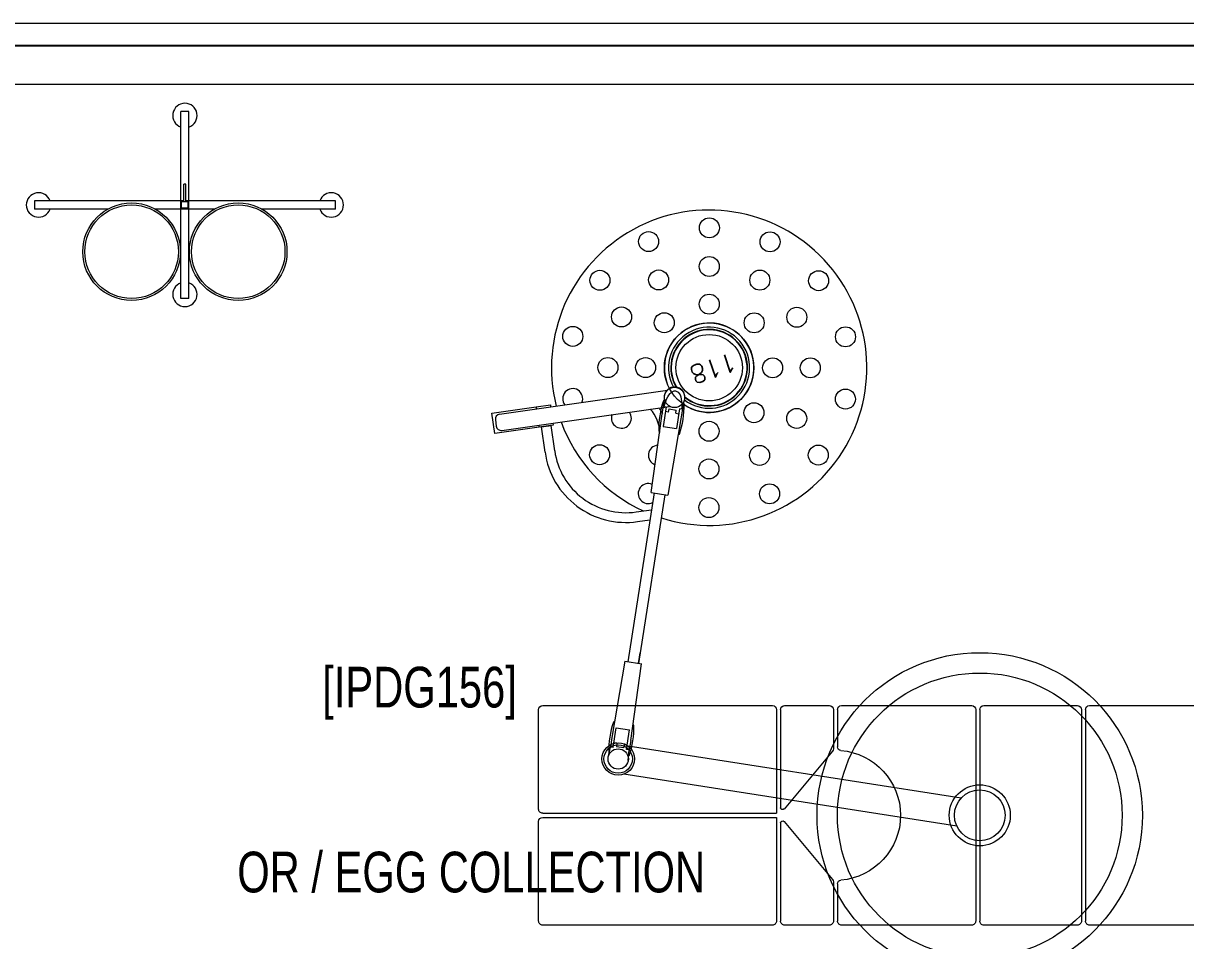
# Model space of a CAD drawing. Header units: metres. Extents: x -18745 to 220762, y -1579758 to -1356048.
# Drawn here: x 168915 to 171774, y -1413689 to -1411433 of the extents above; entities that cross this region are included whole.
import ezdxf

# ---------------------------------------------------------------- set-up
doc = ezdxf.new("R2010")
doc.units = ezdxf.units.M
doc.layers.get('0').update_dxf_attribs({"lineweight": 0})
for name, color, linetype, lineweight in [('A-100 - Copy$0$72_EGR_BASE_TEXT', 8, 'Continuous', 0), ('A-100 - Copy$0$Medical Equipment and Furniture', 8, 'Continuous', 0), ('A-100 - Copy$0$Walls', 8, 'Continuous', 0)]:
    doc.layers.add(name, color=color, linetype=linetype, lineweight=lineweight)
doc.layers.add('A-100 - Copy$0$axes', color=8, linetype='Continuous')
doc.styles.add('A-100 - Copy$0$list_ghTextstyle', font='romans.shx', dxfattribs={"height": 0.25})
doc.styles.add('A-100 - Copy$0$X3G_ENTITY_2587EA', font='swisscl.ttf', dxfattribs={"height": 200})

# ---------------------------------------------------------------- blocks, each defined once
blk = doc.blocks.new('A-100 - Copy$0$OR Table')
at = {"layer": 'A-100 - Copy$0$Medical Equipment and Furniture'}
for p, q in [((-782143.7, -309922.5), (-782388.7, -309922.5)), ((-781868.7, -309922.5), (-782113.7, -309922.5)), ((-782398.7, -309932.5), (-782398.7, -310497.5)), ((-782133.7, -309932.5), (-782133.7, -310507.5)), ((-782123.7, -309932.5), (-782123.7, -310507.5)), ((-781858.7, -310497.5), (-781858.7, -309932.5)), ((-782388.7, -310507.5), (-782133.7, -310507.5)), ((-782388.7, -310517.5), (-782147.5, -310517.5)), ((-782123.7, -310507.5), (-781868.7, -310507.5)), ((-782110, -310517.5), (-781868.7, -310517.5)), ((-782398.7, -310527.5), (-782398.7, -310637.5)), ((-782286.2, -310645.4), (-782144.2, -310526.3)), ((-782113.2, -310526.3), (-781971.2, -310645.4)), ((-781858.7, -310637.5), (-781858.7, -310527.5)), ((-782398.7, -310667.5), (-782398.7, -310987.5)), ((-782388.7, -310647.5), (-782292, -310647.5)), ((-782388.7, -310657.5), (-782297.1, -310657.5)), ((-781965.4, -310647.5), (-781868.7, -310647.5)), ((-781960.3, -310657.5), (-781868.7, -310657.5)), ((-781858.7, -310987.5), (-781858.7, -310667.5)), ((-782388.7, -310997.5), (-781868.7, -310997.5)), ((-782388.7, -311007.5), (-781868.7, -311007.5)), ((-782398.7, -311017.5), (-782398.7, -311247.5)), ((-781858.7, -311247.5), (-781858.7, -311017.5)), ((-782388.7, -311257.5), (-781868.7, -311257.5)), ((-782388.7, -311267.5), (-781868.7, -311267.5)), ((-782398.7, -311277.5), (-782398.7, -311647.5)), ((-781858.7, -311647.5), (-781858.7, -311277.5)), ((-782388.7, -311657.5), (-781868.7, -311657.5)), ((-782388.7, -311667.5), (-781868.7, -311667.5)), ((-782398.7, -311677.5), (-782398.7, -311912.5)), ((-781858.7, -311912.5), (-781858.7, -311677.5)), ((-782388.7, -311922.5), (-781868.7, -311922.5))]:
    blk.add_line(p, q, dxfattribs=at)
for centre, radius, start, end in [((-782388.7, -309932.5), 10, 90.001, 180.001), ((-782143.7, -309932.5), 10, 0.001, 90.001), ((-782113.7, -309932.5), 10, 90.001, 180.001), ((-781868.7, -309932.5), 10, 0.001, 90.001), ((-782388.7, -310497.5), 10, 180.001, 270.001), ((-782388.7, -310527.5), 10, 90.001, 180.001), ((-782147.5, -310522.5), 5, 309.9879, 90.001), ((-782110, -310522.5), 5, 90.001, 230.0141), ((-781868.7, -310497.5), 10, 270.001, 0.001), ((-781868.7, -310527.5), 10, 0.001, 90.001), ((-782388.7, -310637.5), 10, 180.001, 270.001), ((-781868.7, -310637.5), 10, 270.001, 0.001), ((-782388.7, -310667.5), 10, 90.001, 180.001), ((-782297.1, -310666.5), 9, 4.7528, 90.001), ((-782292, -310638.5), 9, 270.001, 309.9879), ((-782128.7, -310652.5), 160, 184.7528, 355.2492), ((-781965.4, -310638.5), 9, 230.0141, 270.001), ((-781960.3, -310666.5), 9, 90.001, 175.2492), ((-781868.7, -310667.5), 10, 0.001, 90.001), ((-782388.7, -310987.5), 10, 180.001, 270.001), ((-782388.7, -311017.5), 10, 90.001, 180.001), ((-781868.7, -310987.5), 10, 270.001, 0.001), ((-781868.7, -311017.5), 10, 0.001, 90.001), ((-782388.7, -311247.5), 10, 180.001, 270.001), ((-782388.7, -311277.5), 10, 90.001, 180.001), ((-781868.7, -311247.5), 10, 270.001, 0.001), ((-781868.7, -311277.5), 10, 0.001, 90.001), ((-782388.7, -311647.5), 10, 180.001, 270.001), ((-782388.7, -311677.5), 10, 90.001, 180.001), ((-781868.7, -311647.5), 10, 270.001, 0.001), ((-781868.7, -311677.5), 10, 0.001, 90.001), ((-782388.7, -311912.5), 10, 180.001, 270.001), ((-781868.7, -311912.5), 10, 270.001, 0.001)]:
    blk.add_arc(centre, radius, start, end, dxfattribs=at)
blk = doc.blocks.new('A-100 - Copy$0$Surgical Light Single')
at = {"layer": 'A-100 - Copy$0$Medical Equipment and Furniture'}
for p, q in [((-745633.7, -338256.5), (-744896.5, -338635.5)), ((-745665.7, -338318.8), (-744928.6, -338697.8)), ((-744917.6, -338664.1), (-744928.1, -338687.9)), ((-744923.8, -338675), (-744922.1, -338674.2)), ((-744873.1, -338686.9), (-744886.3, -338709.4)), ((-744939.1, -338709.2), (-745023.7, -338879.3)), ((-744921.9, -338691.1), (-744944.3, -338734.7)), ((-744939.1, -338709.2), (-744928.1, -338687.9)), ((-744928.1, -338687.9), (-744921.9, -338691.1)), ((-744920.7, -338705.2), (-744927.4, -338701.7)), ((-744920.7, -338705.2), (-744917, -338698.1)), ((-744901, -338706.3), (-744917, -338698.1)), ((-744892.5, -338706.2), (-744914.9, -338749.7)), ((-744904.7, -338713.4), (-744901, -338706.3)), ((-744904.7, -338713.4), (-744898, -338716.8)), ((-744897.3, -338730.7), (-744886.3, -338709.4)), ((-744892.5, -338706.2), (-744886.3, -338709.4)), ((-744878.3, -338698.4), (-744878.7, -338696.5)), ((-744986.4, -338898.5), (-744897.3, -338730.7)), ((-744958, -338741.6), (-744957.1, -338745.5)), ((-744914.9, -338749.7), (-744944.3, -338734.7)), ((-744912.6, -338765), (-744916.3, -338766.5)), ((-745124.2, -339214.6), (-745154.5, -339209.2)), ((-745304.9, -339420.7), (-745215.8, -339252.9)), ((-745178.4, -339272.1), (-745215.8, -339252.9)), ((-745128.4, -339238.3), (-745166, -339231.5)), ((-745178.4, -339272.1), (-745263.1, -339442.2)), ((-745309.6, -339445.2), (-745287.2, -339401.7)), ((-745289.6, -339386.4), (-745285.9, -339384.9)), ((-745257.9, -339416.7), (-745287.2, -339401.7)), ((-745323.2, -339456.3), (-745304.9, -339420.7)), ((-745280.3, -339460.3), (-745257.9, -339416.7)), ((-745244.1, -339409.8), (-745245.1, -339405.9)), ((-745323.2, -339456.3), (-745323.8, -339453)), ((-745320.3, -339461.2), (-745318.7, -339455.2)), ((-745318.7, -339455.2), (-745316.4, -339449.1)), ((-745316.4, -339449.1), (-745313.6, -339443.2)), ((-745313.6, -339443.2), (-745309.6, -339445.2)), ((-745297.5, -339438), (-745304.2, -339434.6)), ((-745297.5, -339438), (-745301.1, -339445.1)), ((-745285.1, -339453.3), (-745301.1, -339445.1)), ((-744878.1, -339532.8), (-745288.5, -339458.9)), ((-745281.5, -339446.2), (-745285.1, -339453.3)), ((-745281.5, -339446.2), (-745274.8, -339449.7)), ((-745263.1, -339442.2), (-745281.4, -339477.8)), ((-745265.7, -339449.4), (-745266, -339447.7)), ((-745265.4, -339451), (-745265.7, -339449.4)), ((-745265, -339452.6), (-745265.4, -339451)), ((-745264.7, -339454.2), (-745265, -339452.6)), ((-745264.3, -339455.8), (-745264.7, -339454.2)), ((-745263.9, -339457.4), (-745264.3, -339455.8)), ((-745263.4, -339459), (-745263.9, -339457.4)), ((-745263, -339460.5), (-745263.4, -339459)), ((-744985.6, -339443.8), (-744996.8, -339506.3)), ((-744962, -339448.1), (-744973.2, -339510.6)), ((-745321.8, -339472.4), (-745321.4, -339467)), ((-745321.5, -339477.4), (-745321.8, -339472.4)), ((-745320.6, -339481.7), (-745321.5, -339477.4)), ((-745321.4, -339467), (-745320.3, -339461.2)), ((-745319, -339485.4), (-745320.6, -339481.7)), ((-745316.9, -339488.2), (-745319, -339485.4)), ((-745295.4, -339486), (-745299.5, -339488.7)), ((-745291.2, -339482.5), (-745295.4, -339486)), ((-745287.1, -339478.3), (-745291.2, -339482.5)), ((-745283.1, -339473.5), (-745287.1, -339478.3)), ((-745279.5, -339468.1), (-745283.1, -339473.5)), ((-745281.4, -339477.8), (-745278.4, -339476.4)), ((-745276.3, -339462.4), (-745280.3, -339460.3)), ((-745276.3, -339462.4), (-745279.5, -339468.1)), ((-745262.5, -339462.1), (-745263, -339460.5)), ((-745262, -339463.7), (-745262.5, -339462.1)), ((-745314.2, -339490.2), (-745316.9, -339488.2)), ((-745311, -339491.2), (-745314.2, -339490.2)), ((-745307.5, -339491.3), (-745311, -339491.2)), ((-745303.6, -339490.4), (-745307.5, -339491.3)), ((-745299.5, -339488.7), (-745303.6, -339490.4)), ((-744885.2, -339572.2), (-745295.6, -339498.2)), ((-745003.1, -339510.3), (-745002.3, -339505.4)), ((-745002.3, -339505.4), (-744967.8, -339511.6)), ((-744973.2, -339510.6), (-744996.8, -339506.3)), ((-744968.7, -339516.5), (-744967.8, -339511.6)), ((-744967.8, -339511.6), (-744968.7, -339516.5)), ((-744967.8, -339511.6), (-744859.5, -339531.1)), ((-744859.5, -339531.1), (-744868.4, -339580.3)), ((-745011.1, -339554.6), (-745010.2, -339549.6)), ((-744976.7, -339560.8), (-745011.1, -339554.6)), ((-744976.7, -339560.8), (-744975.8, -339555.8)), ((-744975.8, -339555.8), (-744976.7, -339560.8)), ((-744868.4, -339580.3), (-744976.7, -339560.8)), ((-744871.3, -339562.5), (-744868.5, -339546.7))]:
    blk.add_line(p, q, dxfattribs=at)
for centre, radius in [((-745695.7, -338264), 400), ((-745695.7, -338264), 350), ((-745695.7, -338264), 75.1), ((-745695.7, -338264), 62.5), ((-745695.7, -338264), 62.5), ((-745695.7, -338264), 62.5), ((-745695.7, -338264), 62.5), ((-745695.7, -338264), 62.5), ((-744895.3, -338675.5), 40), ((-744895.3, -338675.5), 35), ((-744895.3, -338675.5), 25), ((-745454.1, -339177.3), 24.6), ((-745301.7, -339192.2), 24.6), ((-745597.8, -339230), 24.6), ((-745460.4, -339274.7), 24.6), ((-745331.8, -339282.4), 24.6), ((-745704.5, -339339.8), 24.6), ((-745575.7, -339332.3), 24.6), ((-745480.4, -339378.7), 24.6), ((-745361.1, -339370.3), 24.6), ((-745087.6, -339400.2), 24.6), ((-745646.7, -339439.8), 24.6), ((-745410.6, -339518.5), 110), ((-745558.8, -339469.1), 24.6), ((-745410.6, -339518.5), 81.7), ((-745306.9, -339475.9), 25), ((-745752.9, -339485), 24.6), ((-745654.4, -339568.4), 24.6), ((-745262.3, -339568), 24.6), ((-745550.4, -339588.4), 24.6), ((-745174.4, -339597.3), 24.6), ((-745733.5, -339636.9), 24.6), ((-745596.8, -339683.7), 24.6), ((-745460, -339666.8), 24.6), ((-745460, -339666.8), 24.6), ((-745340.7, -339658.3), 24.6), ((-745245.4, -339704.8), 24.6), ((-745116.6, -339697.3), 24.6), ((-745650.2, -339765.3), 24.6), ((-745489.3, -339754.7), 24.6), ((-745360.7, -339762.4), 24.6), ((-745223.3, -339807.1), 24.6), ((-745519.4, -339844.9), 24.6), ((-745367, -339859.8), 24.6)]:
    blk.add_circle(centre, radius, dxfattribs=at)
for centre, radius, start, end in [((-744762.4, -338800.1), 204.2, 142.2104, 163.3698), ((-745074, -338639.9), 204.2, 322.2104, 343.3698), ((-745410.6, -339518.5), 387.8, 54.0062, 355.7625), ((-745159.8, -339412.5), 201, 349.7901, 79.7901), ((-745170.9, -339271.8), 24.6, 227.9519, 97.6603), ((-745410.6, -339518.5), 387.8, 1.7476, 46.9503), ((-745159.8, -339412.5), 177, 349.7901, 79.7901), ((-745224.3, -339353.4), 24.6, 254.7598, 52.3281), ((-745128.2, -339511.5), 204.2, 142.2104, 163.3698), ((-745410.6, -339518.5), 110, 37.8566, 0.8371), ((-745410.6, -339518.5), 99.7, 34.1177, 10.5924), ((-745410.6, -339518.5), 94.3, 32.132, 12.5781), ((-745410.6, -339518.5), 93.3, 31.548, 13.1621), ((-745439.8, -339351.3), 204.2, 322.2104, 343.3698), ((-745167.1, -339432), 82, 160.5948, 205.6253), ((-745306.9, -339475.9), 25.5, 129.7388, 355.8414), ((-745166.7, -339468.7), 24.6, 320.7411, 198.8391), ((-745068.2, -339552), 24.6, 138.8625, 20.7177), ((-744880.3, -339544.6), 12, 349.7901, 79.7901), ((-744883.1, -339560.3), 12, 259.7901, 349.7901)]:
    blk.add_arc(centre, radius, start, end, dxfattribs=at)
blk = doc.blocks.new('A-100 - Copy$0$HF15561B-P')
for p, q in [((0.21, 0.37), (0.21, 0.0025)), ((0.23, 0.37), (0.21, 0.37)), ((0.23, 0.37), (0.23, 0.1892)), ((0.23, 0.073), (0.23, -0.073)), ((0.45, 0.01), (-0.01, 0.01)), ((-0.01, 0.01), (-0.01, -0.01)), ((0.212, 0.0025), (0.1688, 0.0025)), ((0.1688, 0.0025), (0.1688, -0.0025)), ((0.228, 0.008), (0.212, 0.008)), ((0.212, 0.008), (0.212, -0.008)), ((0.228, 0.008), (0.228, -0.008)), ((0.45, 0.01), (0.45, -0.01)), ((0.45, -0.01), (-0.01, -0.01)), ((0.212, -0.0025), (0.1688, -0.0025)), ((0.21, -0.0025), (0.21, -0.37)), ((0.228, -0.008), (0.212, -0.008)), ((0.23, -0.1892), (0.23, -0.37)), ((0.21, -0.37), (0.23, -0.37))]:
    blk.add_line(p, q)
for points in [[(0.228, 0.008), (0.228, 0.008), (0.228, 0.008), (0.228, 0.008), (0.228, 0.008), (0.228, 0.008), (0.228, 0.008), (0.228, 0.008), (0.228, 0.008), (0.228, 0.008), (0.228, 0.008), (0.228, 0.008), (0.228, 0.008), (0.228, 0.008), (0.228, 0.008), (0.228, 0.008), (0.228, 0.008), (0.228, 0.008), (0.228, 0.008), (0.228, 0.008), (0.228, 0.008), (0.228, 0.008), (0.228, 0.008), (0.228, 0.008), (0.228, 0.008), (0.228, 0.008), (0.228, 0.008), (0.228, 0.008), (0.228, 0.008), (0.228, 0.008), (0.228, 0.008), (0.228, 0.008), (0.228, 0.008), (0.228, 0.008), (0.228, 0.008), (0.228, 0.008), (0.228, 0.008), (0.228, 0.008), (0.228, 0.008), (0.228, 0.008), (0.228, 0.008), (0.228, 0.008), (0.228, 0.008), (0.228, 0.008), (0.228, 0.008), (0.228, 0.008), (0.228, 0.008), (0.228, 0.008), (0.228, 0.008), (0.228, 0.008), (0.228, 0.008), (0.228, 0.008), (0.228, 0.008), (0.228, 0.008), (0.228, 0.008), (0.228, 0.008), (0.228, 0.008), (0.228, 0.008), (0.228, 0.008), (0.228, 0.008), (0.228, 0.008), (0.228, 0.008), (0.228, 0.008), (0.228, 0.008), (0.228, 0.008), (0.228, 0.008), (0.228, 0.008), (0.228, 0.008), (0.228, 0.008), (0.228, 0.008), (0.228, 0.008), (0.228, 0.008), (0.228, 0.008), (0.228, 0.008), (0.228, 0.008), (0.228, 0.008), (0.228, 0.008), (0.228, 0.008), (0.228, 0.008), (0.228, 0.008), (0.228, 0.008), (0.228, 0.008), (0.228, 0.008), (0.228, 0.008), (0.228, 0.008), (0.228, 0.008), (0.228, 0.008), (0.228, 0.008), (0.228, 0.008), (0.228, 0.008), (0.228, 0.008), (0.228, 0.008), (0.228, 0.008), (0.228, 0.008), (0.228, 0.008), (0.228, 0.008), (0.228, 0.008), (0.228, 0.008), (0.228, 0.008), (0.228, 0.008), (0.228, 0.008), (0.228, 0.008), (0.228, 0.008), (0.228, 0.008), (0.228, 0.008), (0.228, 0.008), (0.228, 0.008), (0.228, 0.008), (0.228, 0.008), (0.228, 0.008), (0.228, 0.008), (0.228, 0.008), (0.228, 0.008), (0.228, 0.008), (0.228, 0.008), (0.228, 0.008), (0.228, 0.008), (0.228, 0.008), (0.228, 0.008), (0.228, 0.008), (0.228, 0.008), (0.228, 0.008), (0.228, 0.008), (0.228, 0.008), (0.228, 0.008), (0.228, 0.008), (0.228, 0.008), (0.228, 0.008), (0.228, 0.008), (0.228, 0.008), (0.228, 0.008), (0.228, 0.008), (0.228, 0.008), (0.228, 0.008), (0.228, 0.008), (0.228, 0.008), (0.228, 0.008), (0.228, 0.008), (0.228, 0.008), (0.228, 0.008), (0.228, 0.008), (0.228, 0.008), (0.228, 0.008), (0.228, 0.008), (0.228, 0.008), (0.228, 0.008), (0.228, 0.008), (0.228, 0.008), (0.228, 0.008), (0.228, 0.008), (0.228, 0.008), (0.228, 0.008), (0.228, 0.008), (0.228, 0.008), (0.228, 0.008), (0.228, 0.008), (0.228, 0.008), (0.228, 0.008), (0.228, 0.008), (0.228, 0.008), (0.228, 0.008), (0.228, 0.008), (0.228, 0.008), (0.228, 0.008), (0.228, 0.008), (0.228, 0.008), (0.228, 0.008), (0.228, 0.008), (0.228, 0.008), (0.228, 0.008), (0.228, 0.008), (0.228, 0.008), (0.228, 0.008), (0.228, 0.008), (0.228, 0.008), (0.228, 0.008), (0.228, 0.008), (0.228, 0.008), (0.228, 0.008), (0.228, 0.008), (0.228, 0.008), (0.228, 0.008), (0.228, 0.008), (0.228, 0.008), (0.228, 0.008), (0.228, 0.008), (0.228, 0.008), (0.228, 0.008), (0.228, 0.008), (0.228, 0.008), (0.228, 0.008), (0.228, 0.008), (0.228, 0.008), (0.228, 0.008), (0.228, 0.008), (0.228, 0.008), (0.228, 0.008), (0.228, 0.008), (0.228, 0.008), (0.228, 0.008), (0.228, 0.008), (0.228, 0.008), (0.228, 0.008), (0.228, 0.008), (0.228, 0.008), (0.228, 0.008), (0.228, 0.008), (0.228, 0.008), (0.228, 0.008), (0.228, 0.008), (0.228, 0.008), (0.228, 0.008), (0.228, 0.008), (0.228, 0.008), (0.228, 0.008), (0.228, 0.008), (0.228, 0.008), (0.228, 0.008), (0.228, 0.008)], [(0.228, 0.008), (0.228, 0.008), (0.228, 0.008), (0.228, 0.008), (0.228, 0.008), (0.228, 0.008), (0.228, 0.008), (0.228, 0.008), (0.228, 0.008), (0.228, 0.008), (0.228, 0.008), (0.228, 0.008), (0.228, 0.008), (0.228, 0.008), (0.228, 0.008), (0.228, 0.008), (0.228, 0.008), (0.228, 0.008), (0.228, 0.008), (0.228, 0.008), (0.228, 0.008), (0.228, 0.008), (0.228, 0.008), (0.228, 0.008), (0.228, 0.008), (0.228, 0.008), (0.228, 0.008), (0.228, 0.008), (0.228, 0.008), (0.228, 0.008), (0.228, 0.008), (0.228, 0.008), (0.228, 0.008), (0.228, 0.008), (0.228, 0.008), (0.228, 0.008), (0.228, 0.008), (0.228, 0.008), (0.228, 0.008), (0.228, 0.008), (0.228, 0.008), (0.228, 0.008), (0.228, 0.008), (0.228, 0.008), (0.228, 0.008), (0.228, 0.008), (0.228, 0.008), (0.228, 0.008), (0.228, 0.008), (0.228, 0.008), (0.228, 0.008), (0.228, 0.008), (0.228, 0.008), (0.228, 0.008), (0.228, 0.008), (0.228, 0.008), (0.228, 0.008), (0.228, 0.008), (0.228, 0.008), (0.228, 0.008), (0.228, 0.008), (0.228, 0.008), (0.228, 0.008), (0.228, 0.008), (0.228, 0.008), (0.228, 0.008), (0.228, 0.008), (0.228, 0.008), (0.228, 0.008), (0.228, 0.008), (0.228, 0.008), (0.228, 0.008), (0.228, 0.008), (0.228, 0.008), (0.228, 0.008), (0.228, 0.008), (0.228, 0.008), (0.228, 0.008), (0.228, 0.008), (0.228, 0.008), (0.228, 0.008), (0.228, 0.008), (0.228, 0.008), (0.228, 0.008), (0.228, 0.008), (0.228, 0.008), (0.228, 0.008), (0.228, 0.008), (0.228, 0.008), (0.228, 0.008), (0.228, 0.008), (0.228, 0.008), (0.228, 0.008), (0.228, 0.008), (0.228, 0.008), (0.228, 0.008), (0.228, 0.008), (0.228, 0.008), (0.228, 0.008), (0.228, 0.008), (0.228, 0.008), (0.228, 0.008), (0.228, 0.008), (0.228, 0.008), (0.228, 0.008), (0.228, 0.008), (0.228, 0.008), (0.228, 0.008), (0.228, 0.008), (0.228, 0.008), (0.228, 0.008), (0.228, 0.008), (0.228, 0.008), (0.228, 0.008), (0.228, 0.008), (0.228, 0.008), (0.228, 0.008), (0.228, 0.008), (0.228, 0.008), (0.228, 0.008), (0.228, 0.008), (0.228, 0.008), (0.228, 0.008), (0.228, 0.008), (0.228, 0.008), (0.228, 0.008), (0.228, 0.008), (0.228, 0.008), (0.228, 0.008), (0.228, 0.008), (0.228, 0.008), (0.228, 0.008), (0.228, 0.008), (0.228, 0.008), (0.228, 0.008), (0.228, 0.008), (0.228, 0.008), (0.228, 0.008), (0.228, 0.008), (0.228, 0.008), (0.228, 0.008), (0.228, 0.008), (0.228, 0.008), (0.228, 0.008), (0.228, 0.008), (0.228, 0.008), (0.228, 0.008), (0.228, 0.008), (0.228, 0.008), (0.228, 0.008), (0.228, 0.008), (0.228, 0.008), (0.228, 0.008), (0.228, 0.008), (0.228, 0.008), (0.228, 0.008), (0.228, 0.008), (0.228, 0.008), (0.228, 0.008), (0.228, 0.008), (0.228, 0.008), (0.228, 0.008), (0.228, 0.008), (0.228, 0.008), (0.228, 0.008), (0.228, 0.008), (0.228, 0.008), (0.228, 0.008), (0.228, 0.008), (0.228, 0.008), (0.228, 0.008), (0.228, 0.008), (0.228, 0.008), (0.228, 0.008), (0.228, 0.008), (0.228, 0.008), (0.228, 0.008), (0.228, 0.008), (0.228, 0.008), (0.228, 0.008), (0.228, 0.008), (0.228, 0.008), (0.228, 0.008), (0.228, 0.008), (0.228, 0.008), (0.228, 0.008), (0.228, 0.008), (0.228, 0.008), (0.228, 0.008), (0.228, 0.008), (0.228, 0.008), (0.228, 0.008), (0.228, 0.008), (0.228, 0.008), (0.228, 0.008), (0.228, 0.008), (0.228, 0.008), (0.228, 0.008), (0.228, 0.008), (0.228, 0.008), (0.228, 0.008), (0.228, 0.008), (0.228, 0.008), (0.228, 0.008), (0.228, 0.008), (0.228, 0.008), (0.228, 0.008), (0.228, 0.008), (0.228, 0.008), (0.228, 0.008), (0.228, 0.008), (0.228, 0.008), (0.228, 0.008), (0.228, 0.008)], [(0.228, 0.008), (0.228, 0.008), (0.228, 0.008), (0.228, 0.008), (0.228, 0.008), (0.228, 0.008), (0.228, 0.008), (0.228, 0.008), (0.228, 0.008), (0.228, 0.008), (0.228, 0.008), (0.228, 0.008), (0.228, 0.008), (0.228, 0.008), (0.228, 0.008), (0.228, 0.008), (0.228, 0.008), (0.228, 0.008), (0.228, 0.008), (0.228, 0.008), (0.228, 0.008), (0.228, 0.008), (0.228, 0.008), (0.228, 0.008), (0.228, 0.008), (0.228, 0.008), (0.228, 0.008), (0.228, 0.008), (0.228, 0.008), (0.228, 0.008), (0.228, 0.008), (0.228, 0.008), (0.228, 0.008), (0.228, 0.008), (0.228, 0.008), (0.228, 0.008), (0.228, 0.008), (0.228, 0.008), (0.228, 0.008), (0.228, 0.008), (0.228, 0.008), (0.228, 0.008), (0.228, 0.008), (0.228, 0.008), (0.228, 0.008), (0.228, 0.008), (0.228, 0.008), (0.228, 0.008), (0.228, 0.008), (0.228, 0.008), (0.228, 0.008), (0.228, 0.008), (0.228, 0.008), (0.228, 0.008), (0.228, 0.008), (0.228, 0.008), (0.228, 0.008), (0.228, 0.008), (0.228, 0.008), (0.228, 0.008), (0.228, 0.008), (0.228, 0.008), (0.228, 0.008), (0.228, 0.008), (0.228, 0.008), (0.228, 0.008), (0.228, 0.008), (0.228, 0.008), (0.228, 0.008), (0.228, 0.008), (0.228, 0.008), (0.228, 0.008), (0.228, 0.008), (0.228, 0.008), (0.228, 0.008), (0.228, 0.008), (0.228, 0.008), (0.228, 0.008), (0.228, 0.008), (0.228, 0.008), (0.228, 0.008), (0.228, 0.008), (0.228, 0.008), (0.228, 0.008), (0.228, 0.008), (0.228, 0.008), (0.228, 0.008), (0.228, 0.008), (0.228, 0.008), (0.228, 0.008), (0.228, 0.008), (0.228, 0.008), (0.228, 0.008), (0.228, 0.008), (0.228, 0.008), (0.228, 0.008), (0.228, 0.008), (0.228, 0.008), (0.228, 0.008), (0.228, 0.008), (0.228, 0.008), (0.228, 0.008), (0.228, 0.008), (0.228, 0.008), (0.228, 0.008), (0.228, 0.008), (0.228, 0.008), (0.228, 0.008), (0.228, 0.008), (0.228, 0.008), (0.228, 0.008), (0.228, 0.008), (0.228, 0.008), (0.228, 0.008), (0.228, 0.008), (0.228, 0.008), (0.228, 0.008), (0.228, 0.008), (0.228, 0.008), (0.228, 0.008), (0.228, 0.008), (0.228, 0.008), (0.228, 0.008), (0.228, 0.008), (0.228, 0.008), (0.228, 0.008), (0.228, 0.008), (0.228, 0.008), (0.228, 0.008), (0.228, 0.008), (0.228, 0.008), (0.228, 0.008), (0.228, 0.008), (0.228, 0.008), (0.228, 0.008), (0.228, 0.008), (0.228, 0.008), (0.228, 0.008), (0.228, 0.008), (0.228, 0.008), (0.228, 0.008), (0.228, 0.008), (0.228, 0.008), (0.228, 0.008), (0.228, 0.008), (0.228, 0.008), (0.228, 0.008), (0.228, 0.008), (0.228, 0.008), (0.228, 0.008), (0.228, 0.008), (0.228, 0.008), (0.228, 0.008), (0.228, 0.008), (0.228, 0.008), (0.228, 0.008), (0.228, 0.008), (0.228, 0.008), (0.228, 0.008), (0.228, 0.008), (0.228, 0.008), (0.228, 0.008), (0.228, 0.008), (0.228, 0.008), (0.228, 0.008), (0.228, 0.008), (0.228, 0.008), (0.228, 0.008), (0.228, 0.008), (0.228, 0.008), (0.228, 0.008), (0.228, 0.008), (0.228, 0.008), (0.228, 0.008), (0.228, 0.008), (0.228, 0.008), (0.228, 0.008), (0.228, 0.008), (0.228, 0.008), (0.228, 0.008), (0.228, 0.008), (0.228, 0.008), (0.228, 0.008), (0.228, 0.008), (0.228, 0.008), (0.228, 0.008), (0.228, 0.008), (0.228, 0.008), (0.228, 0.008), (0.228, 0.008), (0.228, 0.008), (0.228, 0.008), (0.228, 0.008), (0.228, 0.008), (0.228, 0.008), (0.228, 0.008), (0.228, 0.008), (0.228, 0.008), (0.228, 0.008), (0.228, 0.008), (0.228, 0.008), (0.228, 0.008), (0.228, 0.008), (0.228, 0.008), (0.228, 0.008), (0.228, 0.008), (0.228, 0.008), (0.228, 0.008), (0.228, 0.008), (0.228, 0.008), (0.228, 0.008), (0.228, 0.008), (0.228, 0.008), (0.228, 0.008), (0.228, 0.008), (0.228, 0.008), (0.228, 0.008), (0.228, 0.008), (0.228, 0.008), (0.228, 0.008), (0.228, 0.008), (0.228, 0.008), (0.228, 0.008), (0.228, 0.008), (0.228, 0.008), (0.228, 0.008), (0.228, 0.008), (0.228, 0.008), (0.228, 0.008), (0.228, 0.008), (0.228, 0.008), (0.228, 0.008), (0.228, 0.008), (0.228, 0.008), (0.228, 0.008), (0.228, 0.008), (0.228, 0.008), (0.228, 0.008), (0.228, 0.008), (0.228, 0.008), (0.228, 0.008), (0.228, 0.008), (0.228, 0.008), (0.228, 0.008), (0.228, 0.008), (0.228, 0.008), (0.228, 0.008), (0.228, 0.008), (0.228, 0.008), (0.228, 0.008), (0.228, 0.008), (0.228, 0.008), (0.228, 0.008), (0.228, 0.008), (0.228, 0.008), (0.228, 0.008), (0.228, 0.008), (0.228, 0.008), (0.228, 0.008), (0.228, 0.008), (0.228, 0.008), (0.228, 0.008), (0.228, 0.008), (0.228, 0.008), (0.228, 0.008), (0.228, 0.008), (0.228, 0.008), (0.228, 0.008), (0.228, 0.008), (0.228, 0.008), (0.228, 0.008), (0.228, 0.008), (0.228, 0.008), (0.228, 0.008), (0.228, 0.008), (0.228, 0.008), (0.228, 0.008)]]:
    blk.add_lwpolyline(points, close=True)
for points in [[(0.228, 0.008), (0.228, 0.008), (0.228, 0.008), (0.228, 0.008), (0.228, 0.008), (0.228, 0.008), (0.228, 0.008), (0.228, 0.008)], [(0.228, 0.008), (0.228, 0.008), (0.228, 0.008), (0.228, 0.008), (0.228, 0.008), (0.228, 0.008), (0.228, 0.008), (0.228, 0.008), (0.228, 0.008), (0.228, 0.008), (0.228, 0.008), (0.228, 0.008), (0.228, 0.008), (0.228, 0.008), (0.228, 0.008), (0.228, 0.008), (0.228, 0.008), (0.228, 0.008), (0.228, 0.008), (0.228, 0.008), (0.228, 0.008), (0.228, 0.008), (0.228, 0.008), (0.228, 0.008), (0.228, 0.008), (0.228, 0.008), (0.228, 0.008), (0.228, 0.008), (0.228, 0.008), (0.228, 0.008), (0.228, 0.008), (0.228, 0.008), (0.228, 0.008), (0.228, 0.008), (0.228, 0.008), (0.228, 0.008), (0.228, 0.008), (0.228, 0.008), (0.228, 0.008), (0.228, 0.008), (0.228, 0.008), (0.228, 0.008), (0.228, 0.008), (0.228, 0.008), (0.228, 0.008), (0.228, 0.008), (0.228, 0.008), (0.228, 0.008), (0.228, 0.008), (0.228, 0.008), (0.228, 0.008), (0.228, 0.008), (0.228, 0.008), (0.228, 0.008), (0.228, 0.008), (0.228, 0.008), (0.228, 0.008), (0.228, 0.008), (0.228, 0.008), (0.228, 0.008), (0.228, 0.008), (0.228, 0.008), (0.228, 0.008), (0.228, 0.008), (0.228, 0.008), (0.228, 0.008), (0.228, 0.008), (0.228, 0.008), (0.228, 0.008), (0.228, 0.008), (0.228, 0.008), (0.228, 0.008), (0.228, 0.008), (0.228, 0.008), (0.228, 0.008), (0.228, 0.008), (0.228, 0.008), (0.228, 0.008), (0.228, 0.008), (0.228, 0.008), (0.228, 0.008), (0.228, 0.008), (0.228, 0.008), (0.228, 0.008), (0.228, 0.008), (0.228, 0.008), (0.228, 0.008), (0.228, 0.008), (0.228, 0.008), (0.228, 0.008), (0.228, 0.008), (0.228, 0.008), (0.228, 0.008), (0.228, 0.008), (0.228, 0.008), (0.228, 0.008), (0.228, 0.008), (0.228, 0.008), (0.228, 0.008), (0.228, 0.008), (0.228, 0.008), (0.228, 0.008), (0.228, 0.008), (0.228, 0.008), (0.228, 0.008), (0.228, 0.008), (0.228, 0.008), (0.228, 0.008), (0.228, 0.008), (0.228, 0.008), (0.228, 0.008)], [(0.228, 0.008), (0.228, 0.008), (0.228, 0.008), (0.228, 0.008), (0.228, 0.008), (0.228, 0.008), (0.228, 0.008), (0.228, 0.008), (0.228, 0.008), (0.228, 0.008), (0.228, 0.008), (0.228, 0.008), (0.228, 0.008), (0.228, 0.008), (0.228, 0.008), (0.228, 0.008), (0.228, 0.008)], [(0.228, 0.008), (0.228, 0.008), (0.228, 0.008), (0.228, 0.008), (0.228, 0.008), (0.228, 0.008), (0.228, 0.008)], [(0.228, 0.008), (0.228, 0.008), (0.228, 0.008), (0.228, 0.008), (0.228, 0.008), (0.228, 0.008), (0.228, 0.008), (0.228, 0.008), (0.228, 0.008), (0.228, 0.008), (0.228, 0.008), (0.228, 0.008)], [(0.228, 0.008), (0.228, 0.008), (0.228, 0.008), (0.228, 0.008), (0.228, 0.008), (0.228, 0.008), (0.228, 0.008), (0.228, 0.008), (0.228, 0.008), (0.228, 0.008), (0.228, 0.008), (0.228, 0.008), (0.228, 0.008), (0.228, 0.008), (0.228, 0.008), (0.228, 0.008), (0.228, 0.008), (0.228, 0.008), (0.228, 0.008), (0.228, 0.008), (0.228, 0.008), (0.228, 0.008), (0.228, 0.008), (0.228, 0.008), (0.228, 0.008), (0.228, 0.008), (0.228, 0.008), (0.228, 0.008), (0.228, 0.008), (0.228, 0.008), (0.228, 0.008), (0.228, 0.008), (0.228, 0.008), (0.228, 0.008), (0.228, 0.008), (0.228, 0.008), (0.228, 0.008), (0.228, 0.008), (0.228, 0.008), (0.228, 0.008), (0.228, 0.008), (0.228, 0.008), (0.228, 0.008), (0.228, 0.008), (0.228, 0.008), (0.228, 0.008), (0.228, 0.008), (0.228, 0.008), (0.228, 0.008), (0.228, 0.008), (0.228, 0.008), (0.228, 0.008), (0.228, 0.008), (0.228, 0.008), (0.228, 0.008), (0.228, 0.008), (0.228, 0.008), (0.228, 0.008), (0.228, 0.008), (0.228, 0.008), (0.228, 0.008), (0.228, 0.008), (0.228, 0.008), (0.228, 0.008), (0.228, 0.008), (0.228, 0.008), (0.228, 0.008), (0.228, 0.008), (0.228, 0.008), (0.228, 0.008), (0.228, 0.008), (0.228, 0.008), (0.228, 0.008), (0.228, 0.008), (0.228, 0.008), (0.228, 0.008), (0.228, 0.008), (0.228, 0.008), (0.228, 0.008), (0.228, 0.008), (0.228, 0.008), (0.228, 0.008), (0.228, 0.008), (0.228, 0.008), (0.228, 0.008), (0.228, 0.008), (0.228, 0.008), (0.228, 0.008), (0.228, 0.008)], [(0.228, 0.008), (0.228, 0.008), (0.228, 0.008), (0.228, 0.008), (0.228, 0.008), (0.228, 0.008), (0.228, 0.008), (0.228, 0.008), (0.228, 0.008), (0.228, 0.008), (0.228, 0.008), (0.228, 0.008), (0.228, 0.008), (0.228, 0.008), (0.228, 0.008), (0.228, 0.008), (0.228, 0.008), (0.228, 0.008), (0.228, 0.008), (0.228, 0.008), (0.228, 0.008), (0.228, 0.008), (0.228, 0.008), (0.228, 0.008), (0.228, 0.008), (0.228, 0.008), (0.228, 0.008), (0.228, 0.008), (0.228, 0.008), (0.228, 0.008), (0.228, 0.008), (0.228, 0.008), (0.228, 0.008), (0.228, 0.008), (0.228, 0.008), (0.228, 0.008), (0.228, 0.008), (0.228, 0.008), (0.228, 0.008), (0.228, 0.008), (0.228, 0.008), (0.228, 0.008), (0.228, 0.008), (0.228, 0.008), (0.228, 0.008), (0.228, 0.008), (0.228, 0.008), (0.228, 0.008), (0.228, 0.008), (0.228, 0.008), (0.228, 0.008), (0.228, 0.008), (0.228, 0.008), (0.228, 0.008)], [(0.228, 0.008), (0.228, 0.008), (0.228, 0.008), (0.228, 0.008), (0.228, 0.008), (0.228, 0.008), (0.228, 0.008), (0.228, 0.008), (0.228, 0.008), (0.228, 0.008)], [(0.228, 0.008), (0.228, 0.008), (0.228, 0.008), (0.228, 0.008), (0.228, 0.008), (0.228, 0.008), (0.228, 0.008), (0.228, 0.008), (0.228, 0.008), (0.228, 0.008)], [(0.228, 0.008), (0.228, 0.008), (0.228, 0.008), (0.228, 0.008), (0.228, 0.008), (0.228, 0.008), (0.228, 0.008), (0.228, 0.008), (0.228, 0.008), (0.228, 0.008), (0.228, 0.008), (0.228, 0.008), (0.228, 0.008), (0.228, 0.008), (0.228, 0.008)], [(0.228, 0.008), (0.228, 0.008), (0.228, 0.008), (0.228, 0.008), (0.228, 0.008), (0.228, 0.008), (0.228, 0.008), (0.228, 0.008), (0.228, 0.008), (0.228, 0.008)], [(0.228, 0.008), (0.228, 0.008), (0.228, 0.008), (0.228, 0.008), (0.228, 0.008), (0.228, 0.008), (0.228, 0.008)], [(0.228, 0.008), (0.228, 0.008), (0.228, 0.008), (0.228, 0.008), (0.228, 0.008), (0.228, 0.008), (0.228, 0.008), (0.228, 0.008), (0.228, 0.008), (0.228, 0.008)], [(0.228, 0.008), (0.228, 0.008), (0.228, 0.008), (0.228, 0.008), (0.228, 0.008), (0.228, 0.008), (0.228, 0.008), (0.228, 0.008), (0.228, 0.008), (0.228, 0.008), (0.228, 0.008), (0.228, 0.008), (0.228, 0.008), (0.228, 0.008), (0.228, 0.008), (0.228, 0.008), (0.228, 0.008), (0.228, 0.008)], [(0.228, 0.008), (0.228, 0.008), (0.228, 0.008), (0.228, 0.008), (0.228, 0.008), (0.228, 0.008), (0.228, 0.008), (0.228, 0.008), (0.228, 0.008)]]:
    blk.add_lwpolyline(points)
for centre, radius in [((0.335, 0.1311), 0.12), ((0.335, 0.1311), 0.115), ((0.335, -0.1311), 0.12), ((0.335, -0.1311), 0.115)]:
    blk.add_circle(centre, radius)
for centre, start, end in [((0.22, 0.36), 289.4712, 250.5288), ((0, 0), 19.4712, 340.5288), ((0.44, 0), 199.4712, 160.5288), ((0.22, -0.36), 109.4712, 70.5288)]:
    blk.add_arc(centre, 0.03, start, end)
blk = doc.blocks.new('A-100 - Copy')
at = {"layer": 'A-100 - Copy$0$axes'}
blk.add_line((178940.3, -1411488.2, 2.4), (95846.6, -1411488.2, 2.4), dxfattribs=at)
at = {"layer": 'A-100 - Copy$0$Medical Equipment and Furniture'}
for p, q in [((170466.3, -1412588.1, 0), (170401.6, -1413003.1, 0)), ((170492.9, -1412592.3, 0), (170428.3, -1413007.3, 0)), ((170428.3, -1413007.3, 0), (170432.3, -1412981.6, 0)), ((170394.2, -1413002, 0), (170435.7, -1413008.4, 0))]:
    blk.add_line(p, q, dxfattribs=at)
at = {"layer": 'A-100 - Copy$0$Walls'}
for p, q in [((166778.3, -1411432.7, 0), (173448.3, -1411432.7, 0)), ((167501.2, -1411582.7, 0), (173448.3, -1411582.7, 0))]:
    blk.add_line(p, q, dxfattribs=at)
at = {"layer": 'A-100 - Copy$0$Medical Equipment and Furniture', "xscale": 1000, "yscale": 1000, "zscale": 1000, "rotation": 270}
blk.add_blockref('A-100 - Copy$0$HF15561B-P', (169312.3, -1411659.6, 0), dxfattribs=at)
at = {"layer": 'A-100 - Copy$0$Medical Equipment and Furniture', "rotation": 198.35134345027}
blk.add_blockref('A-100 - Copy$0$Surgical Light Single', (-430005.1, -1969219.2, 0), dxfattribs=at)
at = {"layer": 'A-100 - Copy$0$Medical Equipment and Furniture', "xscale": -1.000000000000003, "rotation": 90}
blk.add_blockref('A-100 - Copy$0$OR Table', (-139740.2, -2195509.6, 0), dxfattribs=at)
at = {"layer": 'A-100 - Copy$0$72_EGR_BASE_TEXT', "char_height": 100, "attachment_point": 2, "style": 'A-100 - Copy$0$X3G_ENTITY_2587EA'}
for s, insert in [('[IPDG156]', (169889.3, -1413015.6)), ('OR / EGG COLLECTION', (170016.4, -1413470.4))]:
    blk.add_mtext(s, dxfattribs=dict(at, insert=insert))
at = {"layer": 'A-100 - Copy$0$Medical Equipment and Furniture', "style": 'A-100 - Copy$0$list_ghTextstyle'}
blk.add_text('118', height=45, rotation=198.3513, dxfattribs=at).set_placement((170659.6, -1412241.7, 0))

msp = doc.modelspace()

# ---------------------------------------------------------------- block references
msp.add_blockref('A-100 - Copy', (0, 0))

doc.saveas('drawing.dxf')
